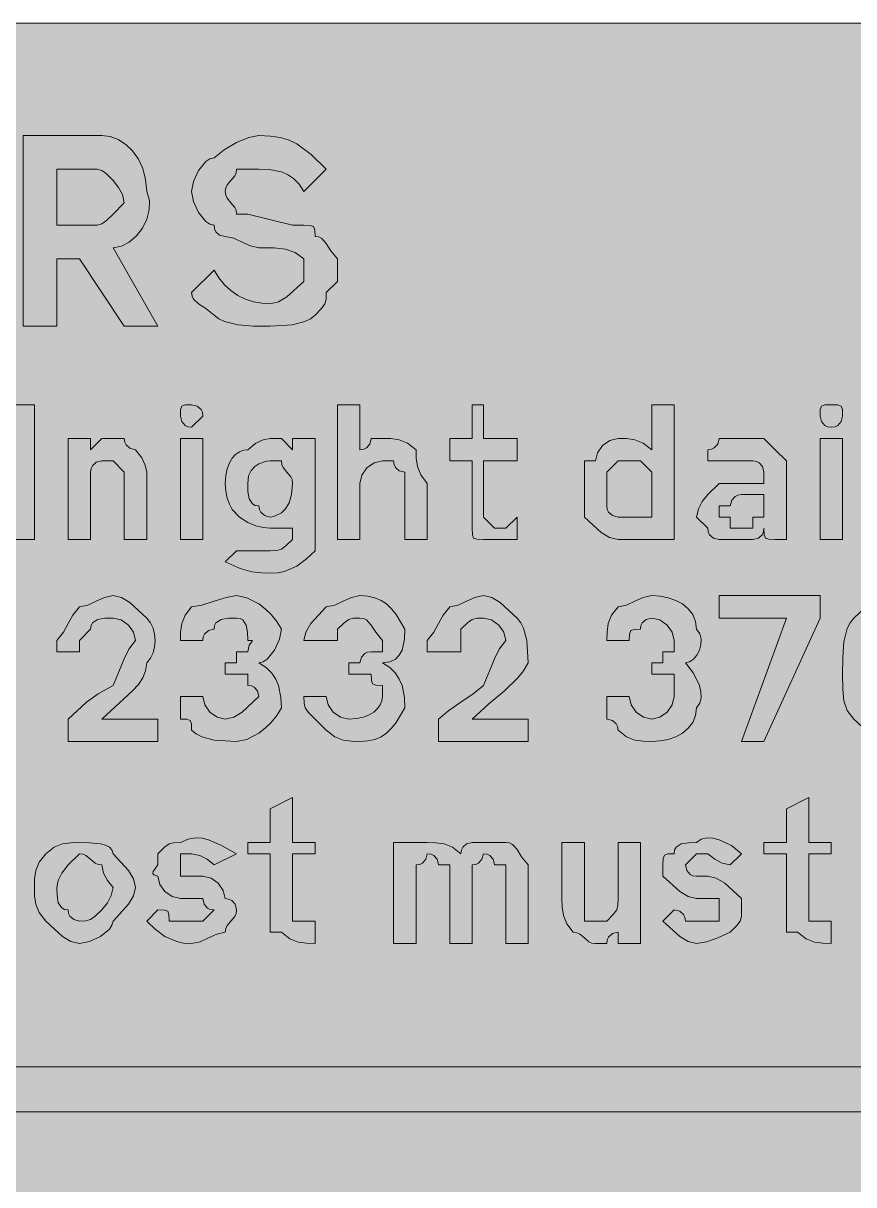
# Model space of a CAD drawing. Header units: metres. Extents: x 10 to 558, y 11 to 260.
# Drawn here: x 367.3 to 456.1, y 135.5 to 259.7 of the extents above; entities that cross this region are included whole.
import ezdxf

# ---------------------------------------------------------------- set-up
doc = ezdxf.new("R2010")
doc.units = ezdxf.units.M
for name, color, linetype, true_color in [('FILL_BLUE_0000FF', 7, 'Continuous', 0x0000ff), ('FILL_WHITE_FFFFFF', 7, 'Continuous', 0xffffff), ('STROKE_WHITE_FFFFFF', 7, 'Continuous', 0xffffff)]:
    doc.layers.add(name, color=color, linetype=linetype, true_color=true_color)

msp = doc.modelspace()

# ---------------------------------------------------------------- hatches: boundary and pattern name
at = {"layer": 'FILL_BLUE_0000FF', "true_color": 0x0000ff}
h = msp.add_hatch(color=7, dxfattribs=at)
h.dxf.hatch_style = 1
h.paths.add_polyline_path([(551.8, 259.63), (552.54, 259.47), (553.8, 258.93), (554.83, 258.16), (555.75, 257.28), (556.54, 256.78), (557.14, 256.19), (557.56, 255.55), (557.85, 254.88), (558.11, 253.57), (558.15, 252.48), (558.15, 18.48), (558.15, 16.08), (557.44, 15.2), (556.95, 14.43), (556.46, 13.89), (556.15, 13.73), (555.75, 13.68), (555.3, 12.89), (554.83, 12.29), (554.34, 11.87), (553.8, 11.58), (552.54, 11.32), (550.95, 11.28), (16.95, 11.28), (13.35, 11.28), (13.3, 11.68), (13.14, 11.99), (12.6, 12.48), (11.83, 12.97), (10.95, 13.68), (10.26, 14.6), (9.9, 15.63), (9.77, 16.89), (9.75, 18.48), (9.75, 252.48), (9.75, 254.88), (9.8, 255.28), (9.94, 255.59), (10.35, 256.08), (10.76, 256.57), (10.9, 256.88), (10.95, 257.28), (11.83, 257.47), (12.6, 257.88), (13.35, 258.48), (14.25, 258.67), (15.15, 259.08), (16.05, 259.49), (16.95, 259.68), (550.95, 259.68), (551.8, 259.63)])
at = {"layer": 'FILL_WHITE_FFFFFF', "true_color": 0xffffff}
h = msp.add_hatch(color=7, dxfattribs=at)
h.dxf.hatch_style = 1
h.paths.add_polyline_path([(375.75, 247.68), (376.65, 247.57), (377.51, 247.25), (378.32, 246.73), (379.05, 246.03), (379.66, 245.16), (380.14, 244.14), (380.44, 242.97), (380.55, 241.68), (380.84, 240.73), (380.83, 239.73), (380.57, 238.73), (380.1, 237.78), (379.46, 236.95), (378.69, 236.28), (377.84, 235.84), (376.95, 235.68), (381.75, 227.28), (378.15, 227.28), (373.35, 234.48), (370.95, 234.48), (370.95, 227.28), (367.35, 227.28), (367.35, 247.68), (375.75, 247.68)])
h.paths.add_polyline_path([(375.26, 238.1), (375.75, 238.23), (376.24, 238.59), (376.95, 239.28), (378.15, 240.48), (377.96, 241.36), (377.55, 242.13), (376.95, 242.88), (376.24, 243.57), (375.75, 243.93), (375.26, 244.06), (374.55, 244.08), (370.95, 244.08), (370.95, 238.08), (374.55, 238.08), (375.26, 238.1)], flags=16)
h = msp.add_hatch(color=7, dxfattribs=at)
h.dxf.hatch_style = 1
h.paths.add_polyline_path([(396.15, 238.08), (397.35, 238.08), (398.04, 238.06), (398.4, 237.93), (398.53, 237.57), (398.55, 236.88), (398.95, 236.83), (399.26, 236.67), (399.75, 236.13), (400.24, 235.36), (400.95, 234.48), (400.95, 233.28), (400.95, 232.08), (399.75, 230.88), (399.73, 230.17), (399.6, 229.68), (399.24, 229.19), (398.55, 228.48), (398.05, 228.08), (397.46, 227.79), (396.15, 227.43), (393.75, 227.28), (391.97, 227.3), (390.3, 227.43), (388.86, 227.79), (388.25, 228.08), (387.75, 228.48), (386.87, 229.19), (386.1, 229.68), (385.56, 230.17), (385.4, 230.48), (385.35, 230.88), (387.75, 233.28), (388.25, 232.44), (388.86, 231.7), (389.54, 231.09), (390.3, 230.58), (391.11, 230.19), (391.97, 229.9), (392.85, 229.74), (393.75, 229.68), (394.65, 229.89), (395.55, 230.43), (397.35, 232.08), (397.35, 234.48), (396.43, 235.17), (395.4, 235.53), (394.14, 235.66), (392.55, 235.68), (391.65, 235.87), (390.75, 236.28), (389.85, 236.69), (388.95, 236.88), (388.35, 237.03), (387.94, 237.39), (387.8, 237.68), (387.75, 238.08), (387.3, 238.19), (386.87, 238.47), (386.1, 239.43), (385.56, 240.61), (385.35, 241.68), (385.56, 242.75), (386.1, 243.93), (386.87, 244.89), (387.3, 245.17), (387.75, 245.28), (388.84, 246.16), (390.15, 246.93), (391.46, 247.47), (392.55, 247.68), (393.79, 247.62), (394.86, 247.45), (395.78, 247.17), (396.6, 246.78), (398.12, 245.65), (399.75, 244.08), (397.35, 241.68), (396.85, 242.47), (396.26, 243.07), (395.62, 243.49), (394.95, 243.78), (393.64, 244.04), (392.55, 244.08), (390.15, 244.08), (390.1, 243.68), (389.96, 243.37), (389.55, 242.88), (389.14, 242.39), (389, 242.08), (388.95, 241.68), (389, 241.28), (389.14, 240.97), (389.55, 240.48), (389.96, 239.99), (390.1, 239.68), (390.15, 239.28), (391.35, 239.28), (396.15, 238.08)])
h = msp.add_hatch(color=7, dxfattribs=at)
h.dxf.hatch_style = 1
h.paths.add_polyline_path([(362.55, 204.48), (361.35, 204.48), (360.47, 204.69), (359.7, 205.23), (359.16, 206), (358.95, 206.88), (358.27, 208.49), (358.11, 209.2), (358.05, 209.88), (358.11, 210.56), (358.27, 211.27), (358.95, 212.88), (360.75, 214.53), (361.65, 215.07), (362.55, 215.28), (363.45, 215.26), (364.35, 215.13), (365.25, 214.77), (366.15, 214.08), (366.15, 218.88), (368.55, 218.88), (368.55, 204.48), (366.15, 204.48), (364.95, 204.48), (363.75, 204.48), (362.55, 204.48)])
h.paths.add_polyline_path([(366.15, 208.08), (366.15, 210.48), (366.13, 211.17), (366, 211.53), (365.64, 211.66), (364.95, 211.68), (364.93, 212.37), (364.8, 212.73), (364.44, 212.86), (363.75, 212.88), (362.55, 212.88), (362.15, 212.83), (361.86, 212.69), (361.5, 212.28), (361.35, 211.68), (360.67, 210.78), (360.51, 210.33), (360.45, 209.88), (360.51, 209.43), (360.67, 208.98), (361.35, 208.08), (361.35, 206.88), (362.55, 206.88), (363.24, 206.2), (363.6, 205.98), (363.73, 206.2), (363.75, 206.88), (366.15, 206.88), (366.15, 208.08)], flags=16)
h = msp.add_hatch(color=7, dxfattribs=at)
h.dxf.hatch_style = 1
h.paths.add_polyline_path([(385.35, 216.48), (384.95, 216.53), (384.66, 216.67), (384.3, 217.08), (384.15, 217.68), (384.17, 218.37), (384.3, 218.73), (384.66, 218.86), (385.35, 218.88), (385.95, 218.73), (386.36, 218.37), (386.5, 218.08), (386.55, 217.68), (385.35, 216.48)])
h = msp.add_hatch(color=7, dxfattribs=at)
h.dxf.hatch_style = 1
h.paths.add_polyline_path([(403.35, 218.88), (403.35, 214.08), (403.75, 214.13), (404.04, 214.27), (404.4, 214.68), (404.55, 215.28), (405.75, 215.28), (406.65, 215.26), (407.55, 215.13), (408.45, 214.77), (409.35, 214.08), (409.37, 213.18), (409.5, 212.28), (409.86, 211.38), (410.55, 210.48), (410.55, 204.48), (408.15, 204.48), (408.15, 210.48), (408.15, 211.68), (407.55, 211.83), (407.14, 212.19), (407, 212.48), (406.95, 212.88), (405.75, 212.88), (404.87, 212.67), (404.1, 212.13), (403.56, 211.36), (403.35, 210.48), (403.35, 204.48), (400.95, 204.48), (400.95, 218.88), (403.35, 218.88)])
h = msp.add_hatch(color=7, dxfattribs=at)
h.dxf.hatch_style = 1
h.paths.add_polyline_path([(417.75, 205.68), (418.95, 205.68), (420.15, 206.88), (420.15, 204.48), (416.55, 204.48), (415.86, 204.5), (415.5, 204.63), (415.37, 204.99), (415.35, 205.68), (415.35, 206.88), (415.35, 212.88), (412.95, 212.88), (412.95, 215.28), (415.35, 215.28), (415.35, 218.88), (416.55, 218.88), (416.55, 215.28), (420.15, 215.28), (420.15, 212.88), (416.55, 212.88), (416.55, 206.88), (417.75, 205.68)])
h = msp.add_hatch(color=7, dxfattribs=at)
h.dxf.hatch_style = 1
h.paths.add_polyline_path([(430.95, 204.48), (430.05, 204.69), (429.15, 205.23), (427.35, 206.88), (427.35, 212.88), (428.55, 212.88), (428.76, 213.76), (429.3, 214.53), (430.07, 215.07), (430.95, 215.28), (431.85, 215.26), (432.75, 215.13), (433.65, 214.77), (434.55, 214.08), (434.55, 218.88), (436.95, 218.88), (436.95, 204.48), (434.55, 204.48), (432.15, 204.48), (430.95, 204.48)])
h.paths.add_polyline_path([(434.55, 206.88), (434.55, 208.08), (434.55, 210.48), (434.55, 211.68), (433.35, 212.88), (432.15, 212.88), (430.95, 212.88), (429.75, 211.68), (429.75, 208.08), (429.8, 207.68), (429.94, 207.39), (430.35, 207.03), (430.95, 206.88), (432.15, 206.88), (434.55, 206.88)], flags=16)
h = msp.add_hatch(color=7, dxfattribs=at)
h.dxf.hatch_style = 1
h.paths.add_polyline_path([(454.8, 217.08), (454.44, 216.67), (454.15, 216.53), (453.75, 216.48), (453.35, 216.53), (453.06, 216.67), (452.7, 217.08), (452.55, 217.68), (452.57, 218.37), (452.7, 218.73), (453.06, 218.86), (453.75, 218.88), (454.44, 218.86), (454.8, 218.73), (454.93, 218.37), (454.95, 217.68), (454.8, 217.08)])
h = msp.add_hatch(color=7, dxfattribs=at)
h.dxf.hatch_style = 1
h.paths.add_polyline_path([(375.15, 212.73), (374.74, 212.37), (374.6, 212.08), (374.55, 211.68), (374.55, 210.48), (374.55, 204.48), (372.15, 204.48), (372.15, 215.28), (374.55, 215.28), (374.55, 214.08), (375.75, 215.28), (378.15, 215.28), (378.2, 214.88), (378.34, 214.59), (378.75, 214.23), (379.35, 214.08), (380.04, 213.2), (380.4, 212.43), (380.55, 211.68), (380.55, 204.48), (378.15, 204.48), (378.15, 211.68), (376.95, 212.88), (375.75, 212.88), (375.15, 212.73)])
h = msp.add_hatch(color=7, dxfattribs=at)
h.dxf.hatch_style = 1
h.paths.add_polyline_path([(384.15, 204.48), (384.15, 215.28), (386.55, 215.28), (386.55, 204.48), (384.15, 204.48)])
h = msp.add_hatch(color=7, dxfattribs=at)
h.dxf.hatch_style = 1
h.paths.add_polyline_path([(398.55, 215.28), (398.55, 203.28), (397.63, 202.4), (396.6, 201.63), (395.34, 201.09), (394.6, 200.93), (393.75, 200.88), (392.83, 200.9), (391.8, 201.03), (390.54, 201.39), (388.95, 202.08), (390.15, 203.28), (393.75, 203.28), (394.46, 203.3), (394.95, 203.43), (395.44, 203.79), (396.15, 204.48), (396.15, 205.68), (394.95, 205.68), (393.75, 205.68), (393, 205.75), (392.23, 205.93), (391.35, 206.28), (390.47, 206.85), (389.7, 207.7), (389.39, 208.25), (389.16, 208.9), (389, 209.64), (388.95, 210.48), (389, 211.32), (389.16, 212.05), (389.39, 212.67), (389.7, 213.18), (390.06, 213.57), (390.47, 213.85), (390.9, 214.02), (391.35, 214.08), (392.23, 214.77), (393, 215.13), (393.75, 215.28), (394.95, 215.28), (396.15, 214.08), (396.15, 215.28), (398.55, 215.28)])
h.paths.add_polyline_path([(392.55, 212.58), (392.11, 212.29), (391.72, 211.87), (391.45, 211.27), (391.35, 210.48), (391.37, 209.6), (391.5, 208.83), (391.86, 208.29), (392.15, 208.13), (392.55, 208.08), (392.6, 207.68), (392.74, 207.39), (393.15, 207.03), (393.75, 206.88), (394.13, 206.94), (394.95, 207.33), (395.39, 207.76), (395.78, 208.4), (396.05, 209.29), (396.15, 210.48), (396.1, 210.88), (395.96, 211.19), (395.55, 211.68), (395.14, 212.17), (395, 212.48), (394.95, 212.88), (393.75, 212.88), (393.37, 212.84), (392.55, 212.58)], flags=16)
h = msp.add_hatch(color=7, dxfattribs=at)
h.dxf.hatch_style = 1
h.paths.add_polyline_path([(441.24, 214.27), (441.6, 214.68), (441.75, 215.28), (444.15, 215.28), (446.55, 215.28), (447.75, 214.08), (448.95, 212.88), (448.95, 210.48), (448.95, 206.88), (448.95, 205.68), (448.95, 204.48), (447.75, 204.48), (447.06, 204.5), (446.7, 204.63), (446.57, 204.99), (446.55, 205.68), (446.5, 205.28), (446.36, 204.99), (445.95, 204.63), (445.35, 204.48), (442.95, 204.48), (441.75, 204.48), (441.15, 204.63), (440.74, 204.99), (440.6, 205.28), (440.55, 205.68), (439.35, 206.88), (439.54, 207.76), (439.95, 208.53), (440.55, 209.28), (441.75, 210.48), (442.95, 210.48), (444.15, 210.48), (446.55, 210.48), (446.55, 211.68), (446.4, 212.28), (446.04, 212.69), (445.75, 212.83), (445.35, 212.88), (442.95, 212.88), (440.55, 212.88), (440.55, 214.08), (440.95, 214.13), (441.24, 214.27)])
h.paths.add_polyline_path([(445.35, 206.88), (446.55, 206.88), (446.55, 209.28), (445.35, 209.28), (444.15, 209.28), (443.75, 209.23), (443.46, 209.09), (443.1, 208.68), (442.95, 208.08), (441.75, 208.08), (441.75, 206.88), (442.95, 206.88), (442.95, 205.68), (445.35, 205.68), (445.35, 206.88)], flags=16)
h = msp.add_hatch(color=7, dxfattribs=at)
h.dxf.hatch_style = 1
h.paths.add_polyline_path([(452.55, 204.48), (452.55, 215.28), (454.95, 215.28), (454.95, 204.48), (452.55, 204.48)])
h = msp.add_hatch(color=7, dxfattribs=at)
h.dxf.hatch_style = 1
h.paths.add_polyline_path([(370.95, 192.48), (370.95, 193.68), (371.66, 194.58), (372.15, 195.48), (372.64, 196.38), (373.35, 197.28), (374.25, 197.47), (375.15, 197.88), (376.05, 198.29), (376.95, 198.48), (377.85, 198.27), (378.75, 197.73), (380.55, 196.08), (380.94, 195.58), (381.23, 194.99), (381.39, 194.35), (381.45, 193.68), (381.39, 193.01), (381.23, 192.37), (380.94, 191.78), (380.55, 191.28), (380.44, 190.43), (380.14, 189.67), (379.66, 188.96), (379.05, 188.28), (375.75, 185.28), (381.75, 185.28), (381.75, 182.88), (372.15, 182.88), (372.15, 185.28), (374.1, 187.08), (375.36, 187.98), (376.95, 188.88), (378.15, 191.73), (378.64, 192.76), (379.35, 193.68), (379.14, 194.56), (378.6, 195.33), (377.83, 195.87), (376.95, 196.08), (376.07, 196.06), (375.3, 195.93), (374.76, 195.57), (374.6, 195.28), (374.55, 194.88), (373.35, 193.68), (373.35, 192.48), (370.95, 192.48)])
h = msp.add_hatch(color=7, dxfattribs=at)
h.dxf.hatch_style = 1
h.paths.add_polyline_path([(392.4, 188.28), (392.04, 188.69), (391.75, 188.83), (391.35, 188.88), (391.35, 190.08), (390.15, 190.08), (388.95, 190.08), (388.95, 191.28), (390.15, 191.28), (390.15, 192.48), (391.35, 192.48), (391.52, 193.17), (391.8, 193.53), (391.86, 193.66), (391.35, 193.68), (391.33, 194.56), (391.2, 195.33), (390.84, 195.87), (390.55, 196.03), (390.15, 196.08), (389.27, 196.06), (388.5, 195.93), (387.96, 195.57), (387.8, 195.28), (387.75, 194.88), (387.15, 194.73), (386.74, 194.37), (386.6, 194.08), (386.55, 193.68), (384.15, 193.68), (384.17, 194.58), (384.3, 195.48), (384.66, 196.38), (385.35, 197.28), (386.44, 197.47), (387.75, 197.88), (389.06, 198.29), (390.15, 198.48), (391.24, 198.25), (392.55, 197.58), (393.22, 197.07), (393.86, 196.45), (394.45, 195.72), (394.95, 194.88), (394.74, 193.81), (394.2, 192.63), (393.43, 191.67), (393, 191.39), (392.55, 191.28), (393.34, 190.78), (393.94, 190.19), (394.36, 189.55), (394.65, 188.88), (394.91, 187.57), (394.95, 186.48), (394.45, 185.64), (393.86, 184.9), (393.22, 184.29), (392.55, 183.78), (391.24, 183.1), (390.15, 182.88), (387.75, 183.03), (386.44, 183.39), (385.85, 183.68), (385.35, 184.08), (385.33, 184.77), (385.2, 185.13), (384.84, 185.26), (384.15, 185.28), (384.15, 187.68), (386.55, 187.68), (386.76, 186.8), (387.3, 186.03), (388.07, 185.49), (388.95, 185.28), (389.85, 185.49), (390.75, 186.03), (392.55, 187.68), (392.4, 188.28)])
h = msp.add_hatch(color=7, dxfattribs=at)
h.dxf.hatch_style = 1
h.paths.add_polyline_path([(405.75, 188.88), (405.06, 188.9), (404.7, 189.03), (404.57, 189.39), (404.55, 190.08), (402.15, 190.08), (402.15, 191.28), (403.35, 191.28), (403.5, 191.88), (403.86, 192.29), (404.15, 192.43), (404.55, 192.48), (405.75, 192.48), (405.75, 193.68), (405.04, 194.56), (404.55, 195.33), (404.06, 195.87), (403.75, 196.03), (403.35, 196.08), (402.64, 196.06), (402.15, 195.93), (401.66, 195.57), (400.95, 194.88), (400.95, 193.68), (399.75, 193.68), (397.35, 193.68), (397.56, 194.58), (398.1, 195.48), (399.75, 197.28), (400.65, 197.47), (401.55, 197.88), (402.45, 198.29), (403.35, 198.48), (404.2, 198.42), (404.94, 198.25), (405.61, 197.97), (406.2, 197.58), (406.74, 197.07), (407.23, 196.45), (408.15, 194.88), (408.11, 193.81), (407.85, 192.63), (407.56, 192.1), (407.14, 191.67), (406.54, 191.39), (405.75, 191.28), (406.54, 190.78), (407.14, 190.19), (407.56, 189.55), (407.85, 188.88), (408.11, 187.57), (408.15, 186.48), (407.23, 184.9), (406.74, 184.29), (406.2, 183.78), (405.61, 183.39), (404.94, 183.1), (404.2, 182.94), (403.35, 182.88), (402.45, 182.9), (401.55, 183.03), (400.65, 183.39), (399.75, 184.08), (398.55, 185.28), (397.86, 185.99), (397.5, 186.48), (397.37, 186.97), (397.35, 187.68), (399.75, 187.68), (399.96, 186.8), (400.5, 186.03), (401.27, 185.49), (402.15, 185.28), (402.99, 185.33), (403.72, 185.49), (404.34, 185.72), (404.85, 186.03), (405.24, 186.39), (405.53, 186.8), (405.69, 187.23), (405.75, 187.68), (405.75, 188.88)])
h = msp.add_hatch(color=7, dxfattribs=at)
h.dxf.hatch_style = 1
h.paths.add_polyline_path([(410.55, 192.48), (410.55, 193.68), (411.26, 194.58), (411.75, 195.48), (412.24, 196.38), (412.95, 197.28), (413.85, 197.47), (414.75, 197.88), (415.65, 198.29), (416.55, 198.48), (417.45, 198.27), (418.35, 197.73), (420.15, 196.08), (420.55, 195.58), (420.84, 194.99), (421.2, 193.68), (421.35, 191.28), (420.85, 190.43), (420.24, 189.67), (418.8, 188.28), (417.13, 186.89), (415.35, 185.28), (421.35, 185.28), (421.35, 182.88), (411.75, 182.88), (411.75, 185.28), (412.84, 186.18), (414.15, 187.08), (415.46, 187.98), (416.55, 188.88), (417.75, 191.73), (418.24, 192.76), (418.95, 193.68), (418.74, 194.56), (418.2, 195.33), (417.43, 195.87), (416.55, 196.08), (415.84, 196.06), (415.35, 195.93), (414.86, 195.57), (414.15, 194.88), (414.15, 193.68), (414.15, 192.48), (410.55, 192.48)])
h = msp.add_hatch(color=7, dxfattribs=at)
h.dxf.hatch_style = 1
h.paths.add_polyline_path([(436.95, 188.88), (436.95, 190.08), (435.75, 190.08), (434.55, 190.08), (434.55, 191.28), (435.75, 191.28), (435.75, 192.48), (436.95, 192.48), (436.95, 193.68), (436.74, 194.56), (436.2, 195.33), (435.43, 195.87), (434.55, 196.08), (433.95, 195.93), (433.54, 195.57), (433.4, 195.28), (433.35, 194.88), (432.66, 194.86), (432.3, 194.73), (432.17, 194.37), (432.15, 193.68), (429.75, 193.68), (429.77, 194.58), (429.9, 195.48), (430.26, 196.38), (430.95, 197.28), (431.85, 197.47), (432.75, 197.88), (433.65, 198.29), (434.55, 198.48), (435.45, 198.42), (436.31, 198.25), (437.12, 197.97), (437.85, 197.58), (438.46, 197.07), (438.94, 196.45), (439.24, 195.72), (439.35, 194.88), (439.69, 194.38), (439.84, 193.81), (439.81, 193.21), (439.65, 192.63), (439.37, 192.1), (439.01, 191.67), (438.6, 191.39), (438.15, 191.28), (439.01, 190.19), (439.65, 188.88), (439.81, 188.21), (439.84, 187.57), (439.69, 186.98), (439.35, 186.48), (439.24, 185.64), (438.94, 184.9), (438.46, 184.29), (437.85, 183.78), (437.12, 183.39), (436.31, 183.1), (435.45, 182.94), (434.55, 182.88), (433.65, 182.9), (432.75, 183.03), (431.85, 183.39), (430.95, 184.08), (430.9, 184.48), (430.76, 184.77), (430.35, 185.13), (429.75, 185.28), (429.75, 187.68), (432.15, 187.68), (432.36, 186.8), (432.9, 186.03), (433.67, 185.49), (434.55, 185.28), (435.43, 185.49), (436.2, 186.03), (436.74, 186.8), (436.95, 187.68), (436.95, 188.88)])
h = msp.add_hatch(color=7, dxfattribs=at)
h.dxf.hatch_style = 1
h.paths.add_polyline_path([(448.95, 196.08), (441.75, 196.08), (441.75, 198.48), (452.55, 198.48), (452.55, 196.08), (446.55, 182.88), (444.15, 182.88), (448.95, 196.08)])
h = msp.add_hatch(color=7, dxfattribs=at)
h.dxf.hatch_style = 1
h.paths.add_polyline_path([(455.1, 193.53), (455.46, 194.97), (455.75, 195.58), (456.15, 196.08), (457.95, 197.73), (458.85, 198.27), (459.75, 198.48), (460.6, 198.43), (461.34, 198.27), (462.6, 197.73), (463.63, 196.96), (464.55, 196.08), (464.95, 195.58), (465.24, 194.97), (465.6, 193.53), (465.73, 191.86), (465.75, 190.08), (465.73, 188.49), (465.6, 187.23), (465.24, 186.2), (464.55, 185.28), (463.63, 184.4), (462.6, 183.63), (461.34, 183.09), (460.6, 182.93), (459.75, 182.88), (458.85, 183.09), (457.95, 183.63), (456.15, 185.28), (455.46, 186.2), (455.1, 187.23), (454.97, 188.49), (454.95, 190.08), (454.97, 191.86), (455.1, 193.53)])
h.paths.add_polyline_path([(461.4, 185.43), (461.94, 185.79), (462.1, 186.08), (462.15, 186.48), (462.84, 187.38), (463.2, 188.28), (463.33, 189.18), (463.35, 190.08), (463.29, 191.37), (463.12, 192.54), (462.84, 193.56), (462.45, 194.43), (461.94, 195.13), (461.32, 195.65), (460.59, 195.97), (459.75, 196.08), (459.3, 195.97), (458.87, 195.65), (458.46, 195.13), (458.1, 194.43), (457.79, 193.56), (457.56, 192.54), (457.4, 191.37), (457.35, 190.08), (457.37, 189.18), (457.5, 188.28), (457.86, 187.38), (458.55, 186.48), (458.6, 186.08), (458.74, 185.79), (459.15, 185.43), (459.75, 185.28), (460.63, 185.3), (461.4, 185.43)], flags=16)
h = msp.add_hatch(color=7, dxfattribs=at)
h.dxf.hatch_style = 1
h.paths.add_polyline_path([(397.35, 163.68), (398.55, 163.68), (398.55, 161.28), (397.65, 161.3), (396.75, 161.43), (395.85, 161.79), (394.95, 162.48), (393.75, 162.48), (393.75, 163.68), (393.75, 170.88), (391.35, 170.88), (391.35, 172.08), (393.75, 172.08), (393.75, 175.68), (396.15, 176.88), (396.15, 172.08), (398.55, 172.08), (398.55, 170.88), (396.15, 170.88), (396.15, 163.68), (397.35, 163.68)])
h = msp.add_hatch(color=7, dxfattribs=at)
h.dxf.hatch_style = 1
h.paths.add_polyline_path([(452.55, 163.68), (453.75, 163.68), (453.75, 161.28), (452.85, 161.3), (451.95, 161.43), (451.05, 161.79), (450.15, 162.48), (448.95, 162.48), (448.95, 163.68), (448.95, 170.88), (446.55, 170.88), (446.55, 172.08), (448.95, 172.08), (448.95, 175.68), (451.35, 176.88), (451.35, 172.08), (453.75, 172.08), (453.75, 170.88), (451.35, 170.88), (451.35, 163.68), (452.55, 163.68)])
h = msp.add_hatch(color=7, dxfattribs=at)
h.dxf.hatch_style = 1
h.paths.add_polyline_path([(368.7, 169.08), (369.06, 169.98), (369.75, 170.88), (370.65, 171.57), (371.55, 171.93), (372.45, 172.06), (373.35, 172.08), (374.42, 172.06), (375.6, 171.93), (376.13, 171.79), (376.56, 171.57), (376.84, 171.28), (376.95, 170.88), (378.6, 169.08), (379.14, 168.18), (379.35, 167.28), (379.14, 166.38), (378.6, 165.48), (376.95, 163.68), (376.84, 163.23), (376.56, 162.8), (375.6, 162.03), (374.42, 161.49), (373.35, 161.28), (372.45, 161.49), (371.55, 162.03), (369.75, 163.68), (369.06, 164.58), (368.7, 165.48), (368.57, 166.38), (368.55, 167.28), (368.57, 168.18), (368.7, 169.08)])
h.paths.add_polyline_path([(371.46, 168.8), (371.1, 168.03), (370.95, 167.28), (370.97, 166.4), (371.1, 165.63), (371.46, 165.09), (371.75, 164.93), (372.15, 164.88), (372.2, 164.48), (372.34, 164.19), (372.75, 163.83), (373.35, 163.68), (374.06, 163.7), (374.55, 163.83), (375.04, 164.19), (375.75, 164.88), (376.35, 165.63), (376.76, 166.4), (376.95, 167.28), (376.35, 168.03), (375.94, 168.8), (375.75, 169.68), (375.35, 169.73), (375.04, 169.87), (374.55, 170.28), (374.06, 170.69), (373.75, 170.83), (373.35, 170.88), (372.15, 169.68), (371.46, 168.8)], flags=16)
h = msp.add_hatch(color=7, dxfattribs=at)
h.dxf.hatch_style = 1
h.paths.add_polyline_path([(385.35, 168.48), (386.55, 168.48), (387.43, 168.27), (388.2, 167.73), (388.74, 166.96), (388.95, 166.08), (389.35, 166.03), (389.64, 165.89), (390, 165.48), (390.15, 164.88), (390.1, 164.48), (389.96, 164.17), (389.55, 163.68), (389.14, 163.19), (389, 162.88), (388.95, 162.48), (388.05, 162.29), (387.15, 161.88), (386.25, 161.47), (385.35, 161.28), (384.5, 161.33), (383.76, 161.49), (382.5, 162.03), (381.47, 162.8), (380.55, 163.68), (381.75, 164.88), (382.44, 164.86), (382.8, 164.73), (382.93, 164.37), (382.95, 163.68), (385.35, 163.68), (386.55, 163.68), (387.75, 164.88), (387.35, 164.93), (387.06, 165.07), (386.7, 165.48), (386.55, 166.08), (385.35, 166.08), (384.15, 166.08), (383.27, 166.29), (382.5, 166.83), (381.96, 167.6), (381.75, 168.48), (381.3, 168.63), (381.22, 168.77), (381.24, 168.99), (381.75, 169.68), (381.75, 170.88), (382.46, 171.57), (382.95, 171.93), (383.44, 172.06), (384.15, 172.08), (385, 172.42), (385.76, 172.57), (386.47, 172.54), (387.15, 172.38), (388.54, 171.74), (390.15, 170.88), (387.75, 169.68), (387, 170.28), (386.23, 170.69), (385.35, 170.88), (384.15, 170.88), (384.15, 169.68), (384.15, 168.48), (385.35, 168.48)])
h = msp.add_hatch(color=7, dxfattribs=at)
h.dxf.hatch_style = 1
h.paths.add_polyline_path([(410.55, 172.08), (411.45, 172.06), (412.35, 171.93), (413.25, 171.57), (414.15, 170.88), (414.2, 171.28), (414.34, 171.57), (414.75, 171.93), (415.35, 172.08), (416.55, 172.08), (418.95, 172.08), (419.35, 172.03), (419.66, 171.87), (420.15, 171.33), (420.64, 170.56), (421.35, 169.68), (421.35, 161.28), (418.95, 161.28), (418.95, 168.48), (418.95, 169.68), (417.75, 169.68), (417.6, 170.28), (417.24, 170.69), (416.95, 170.83), (416.55, 170.88), (416.4, 170.28), (416.04, 169.87), (415.75, 169.73), (415.35, 169.68), (415.35, 168.48), (415.35, 161.28), (412.95, 161.28), (412.95, 168.48), (412.95, 169.68), (411.75, 169.68), (411.6, 170.28), (411.24, 170.69), (410.95, 170.83), (410.55, 170.88), (410.4, 170.28), (410.04, 169.87), (409.75, 169.73), (409.35, 169.68), (409.35, 168.48), (409.35, 161.28), (406.95, 161.28), (406.95, 172.08), (409.35, 172.08), (410.55, 172.08)])
h = msp.add_hatch(color=7, dxfattribs=at)
h.dxf.hatch_style = 1
h.paths.add_polyline_path([(428.15, 161.33), (427.84, 161.47), (427.35, 161.88), (426.86, 162.29), (426.55, 162.43), (426.15, 162.48), (425.46, 163.38), (425.1, 164.28), (424.97, 165.18), (424.95, 166.08), (424.95, 172.08), (427.35, 172.08), (427.35, 166.08), (427.35, 163.68), (428.55, 163.68), (429.75, 163.68), (430.44, 164.39), (430.8, 164.88), (430.93, 165.37), (430.95, 166.08), (430.95, 172.08), (433.35, 172.08), (433.35, 161.28), (430.95, 161.28), (430.95, 162.48), (430.35, 162.33), (429.94, 161.97), (429.8, 161.68), (429.75, 161.28), (428.55, 161.28), (428.15, 161.33)])
h = msp.add_hatch(color=7, dxfattribs=at)
h.dxf.hatch_style = 1
h.paths.add_polyline_path([(440.55, 168.48), (441.45, 168.27), (442.35, 167.73), (444.15, 166.08), (444.15, 164.88), (444.13, 164.17), (444, 163.68), (443.64, 163.19), (442.95, 162.48), (441.6, 161.88), (440.42, 161.47), (439.35, 161.28), (438.45, 161.49), (437.55, 162.03), (435.75, 163.68), (436.95, 164.88), (437.55, 164.73), (437.96, 164.37), (438.1, 164.08), (438.15, 163.68), (439.35, 163.68), (440.55, 163.68), (441.75, 163.68), (441.75, 164.88), (441.75, 166.08), (439.35, 166.08), (438.45, 166.29), (437.55, 166.83), (435.75, 168.48), (435.75, 169.68), (435.77, 170.37), (435.9, 170.73), (436.26, 170.86), (436.95, 170.88), (437, 171.28), (437.16, 171.57), (437.7, 171.93), (438.47, 172.06), (439.35, 172.08), (439.85, 172.42), (440.44, 172.57), (441.08, 172.54), (441.75, 172.38), (443.06, 171.74), (444.15, 170.88), (442.95, 169.68), (442.07, 169.87), (441.3, 170.28), (440.55, 170.88), (439.35, 170.88), (438.15, 169.68), (438.3, 169.08), (438.66, 168.67), (438.95, 168.53), (439.35, 168.48), (440.55, 168.48)])
h = msp.add_hatch(color=7, dxfattribs=at)
h.dxf.hatch_style = 1
h.paths.add_polyline_path([(495.75, 148.08), (490.95, 152.88), (498.15, 152.88), (505.35, 145.68), (498.15, 138.48), (490.95, 138.48), (495.75, 143.28), (62.55, 143.28), (62.55, 148.08), (495.75, 148.08)])

# ---------------------------------------------------------------- linework, layer by layer
at = {"layer": 'FILL_BLUE_0000FF', "lineweight": 0, "true_color": 0x0000ff}
msp.add_lwpolyline([(16.95, 259.68), (550.95, 259.68)], dxfattribs=at)
at = {"layer": 'FILL_WHITE_FFFFFF', "lineweight": 0, "true_color": 0xffffff}
for points in [[(375.75, 247.68), (376.65, 247.57), (377.51, 247.25), (378.32, 246.73), (379.05, 246.03), (379.66, 245.16), (380.14, 244.14), (380.44, 242.97), (380.55, 241.68), (380.84, 240.73), (380.83, 239.73), (380.57, 238.73), (380.1, 237.78), (379.46, 236.95), (378.69, 236.28), (377.84, 235.84), (376.95, 235.68), (381.75, 227.28), (378.15, 227.28), (373.35, 234.48), (370.95, 234.48), (370.95, 227.28), (367.35, 227.28), (367.35, 247.68)], [(396.15, 238.08), (397.35, 238.08), (398.04, 238.06), (398.4, 237.93), (398.53, 237.57), (398.55, 236.88), (398.95, 236.83), (399.26, 236.67), (399.75, 236.13), (400.24, 235.36), (400.95, 234.48), (400.95, 233.28), (400.95, 232.08), (399.75, 230.88), (399.73, 230.17), (399.6, 229.68), (399.24, 229.19), (398.55, 228.48), (398.05, 228.08), (397.46, 227.79), (396.15, 227.43), (393.75, 227.28), (391.97, 227.3), (390.3, 227.43), (388.86, 227.79), (388.25, 228.08), (387.75, 228.48), (386.87, 229.19), (386.1, 229.68), (385.56, 230.17), (385.4, 230.48), (385.35, 230.88), (387.75, 233.28), (388.25, 232.44), (388.86, 231.7), (389.54, 231.09), (390.3, 230.58), (391.11, 230.19), (391.97, 229.9), (392.85, 229.74), (393.75, 229.68), (394.65, 229.89), (395.55, 230.43), (397.35, 232.08), (397.35, 234.48), (396.43, 235.17), (395.4, 235.53), (394.14, 235.66), (392.55, 235.68), (391.65, 235.87), (390.75, 236.28), (389.85, 236.69), (388.95, 236.88), (388.35, 237.03), (387.94, 237.39), (387.8, 237.68), (387.75, 238.08), (387.3, 238.19), (386.87, 238.47), (386.1, 239.43), (385.56, 240.61), (385.35, 241.68), (385.56, 242.75), (386.1, 243.93), (386.87, 244.89), (387.3, 245.17), (387.75, 245.28), (388.84, 246.16), (390.15, 246.93), (391.46, 247.47), (392.55, 247.68), (393.79, 247.62), (394.86, 247.45), (395.78, 247.17), (396.6, 246.78), (398.12, 245.65), (399.75, 244.08), (397.35, 241.68), (396.85, 242.47), (396.26, 243.07), (395.62, 243.49), (394.95, 243.78), (393.64, 244.04), (392.55, 244.08), (390.15, 244.08), (390.1, 243.68), (389.96, 243.37), (389.55, 242.88), (389.14, 242.39), (389, 242.08), (388.95, 241.68), (389, 241.28), (389.14, 240.97), (389.55, 240.48), (389.96, 239.99), (390.1, 239.68), (390.15, 239.28), (391.35, 239.28)], [(375.26, 238.1), (375.75, 238.23), (376.24, 238.59), (376.95, 239.28), (378.15, 240.48), (377.96, 241.36), (377.55, 242.13), (376.95, 242.88), (376.24, 243.57), (375.75, 243.93), (375.26, 244.06), (374.55, 244.08), (370.95, 244.08), (370.95, 238.08), (374.55, 238.08)], [(385.35, 216.48), (384.95, 216.53), (384.66, 216.67), (384.3, 217.08), (384.15, 217.68), (384.17, 218.37), (384.3, 218.73), (384.66, 218.86), (385.35, 218.88), (385.95, 218.73), (386.36, 218.37), (386.5, 218.08), (386.55, 217.68)], [(403.35, 218.88), (403.35, 214.08), (403.75, 214.13), (404.04, 214.27), (404.4, 214.68), (404.55, 215.28), (405.75, 215.28), (406.65, 215.26), (407.55, 215.13), (408.45, 214.77), (409.35, 214.08), (409.37, 213.18), (409.5, 212.28), (409.86, 211.38), (410.55, 210.48), (410.55, 204.48), (408.15, 204.48), (408.15, 210.48), (408.15, 211.68), (407.55, 211.83), (407.14, 212.19), (407, 212.48), (406.95, 212.88), (405.75, 212.88), (404.87, 212.67), (404.1, 212.13), (403.56, 211.36), (403.35, 210.48), (403.35, 204.48), (400.95, 204.48), (400.95, 218.88)], [(417.75, 205.68), (418.95, 205.68), (420.15, 206.88), (420.15, 204.48), (416.55, 204.48), (415.86, 204.5), (415.5, 204.63), (415.37, 204.99), (415.35, 205.68), (415.35, 206.88), (415.35, 212.88), (412.95, 212.88), (412.95, 215.28), (415.35, 215.28), (415.35, 218.88), (416.55, 218.88), (416.55, 215.28), (420.15, 215.28), (420.15, 212.88), (416.55, 212.88), (416.55, 206.88)], [(430.95, 204.48), (430.05, 204.69), (429.15, 205.23), (427.35, 206.88), (427.35, 212.88), (428.55, 212.88), (428.76, 213.76), (429.3, 214.53), (430.07, 215.07), (430.95, 215.28), (431.85, 215.26), (432.75, 215.13), (433.65, 214.77), (434.55, 214.08), (434.55, 218.88), (436.95, 218.88), (436.95, 204.48), (434.55, 204.48), (432.15, 204.48)], [(454.8, 217.08), (454.44, 216.67), (454.15, 216.53), (453.75, 216.48), (453.35, 216.53), (453.06, 216.67), (452.7, 217.08), (452.55, 217.68), (452.57, 218.37), (452.7, 218.73), (453.06, 218.86), (453.75, 218.88), (454.44, 218.86), (454.8, 218.73), (454.93, 218.37), (454.95, 217.68)], [(375.15, 212.73), (374.74, 212.37), (374.6, 212.08), (374.55, 211.68), (374.55, 210.48), (374.55, 204.48), (372.15, 204.48), (372.15, 215.28), (374.55, 215.28), (374.55, 214.08), (375.75, 215.28), (378.15, 215.28), (378.2, 214.88), (378.34, 214.59), (378.75, 214.23), (379.35, 214.08), (380.04, 213.2), (380.4, 212.43), (380.55, 211.68), (380.55, 204.48), (378.15, 204.48), (378.15, 211.68), (376.95, 212.88), (375.75, 212.88)], [(384.15, 204.48), (384.15, 215.28), (386.55, 215.28), (386.55, 204.48)], [(398.55, 215.28), (398.55, 203.28), (397.63, 202.4), (396.6, 201.63), (395.34, 201.09), (394.6, 200.93), (393.75, 200.88), (392.83, 200.9), (391.8, 201.03), (390.54, 201.39), (388.95, 202.08), (390.15, 203.28), (393.75, 203.28), (394.46, 203.3), (394.95, 203.43), (395.44, 203.79), (396.15, 204.48), (396.15, 205.68), (394.95, 205.68), (393.75, 205.68), (393, 205.75), (392.23, 205.93), (391.35, 206.28), (390.47, 206.85), (389.7, 207.7), (389.39, 208.25), (389.16, 208.9), (389, 209.64), (388.95, 210.48), (389, 211.32), (389.16, 212.05), (389.39, 212.67), (389.7, 213.18), (390.06, 213.57), (390.47, 213.85), (390.9, 214.02), (391.35, 214.08), (392.23, 214.77), (393, 215.13), (393.75, 215.28), (394.95, 215.28), (396.15, 214.08), (396.15, 215.28)], [(441.24, 214.27), (441.6, 214.68), (441.75, 215.28), (444.15, 215.28), (446.55, 215.28), (447.75, 214.08), (448.95, 212.88), (448.95, 210.48), (448.95, 206.88), (448.95, 205.68), (448.95, 204.48), (447.75, 204.48), (447.06, 204.5), (446.7, 204.63), (446.57, 204.99), (446.55, 205.68), (446.5, 205.28), (446.36, 204.99), (445.95, 204.63), (445.35, 204.48), (442.95, 204.48), (441.75, 204.48), (441.15, 204.63), (440.74, 204.99), (440.6, 205.28), (440.55, 205.68), (439.35, 206.88), (439.54, 207.76), (439.95, 208.53), (440.55, 209.28), (441.75, 210.48), (442.95, 210.48), (444.15, 210.48), (446.55, 210.48), (446.55, 211.68), (446.4, 212.28), (446.04, 212.69), (445.75, 212.83), (445.35, 212.88), (442.95, 212.88), (440.55, 212.88), (440.55, 214.08), (440.95, 214.13)], [(452.55, 204.48), (452.55, 215.28), (454.95, 215.28), (454.95, 204.48)], [(392.55, 212.58), (392.11, 212.29), (391.72, 211.87), (391.45, 211.27), (391.35, 210.48), (391.37, 209.6), (391.5, 208.83), (391.86, 208.29), (392.15, 208.13), (392.55, 208.08), (392.6, 207.68), (392.74, 207.39), (393.15, 207.03), (393.75, 206.88), (394.13, 206.94), (394.95, 207.33), (395.39, 207.76), (395.78, 208.4), (396.05, 209.29), (396.15, 210.48), (396.1, 210.88), (395.96, 211.19), (395.55, 211.68), (395.14, 212.17), (395, 212.48), (394.95, 212.88), (393.75, 212.88), (393.37, 212.84)], [(434.55, 206.88), (434.55, 208.08), (434.55, 210.48), (434.55, 211.68), (433.35, 212.88), (432.15, 212.88), (430.95, 212.88), (429.75, 211.68), (429.75, 208.08), (429.8, 207.68), (429.94, 207.39), (430.35, 207.03), (430.95, 206.88), (432.15, 206.88)], [(445.35, 206.88), (446.55, 206.88), (446.55, 209.28), (445.35, 209.28), (444.15, 209.28), (443.75, 209.23), (443.46, 209.09), (443.1, 208.68), (442.95, 208.08), (441.75, 208.08), (441.75, 206.88), (442.95, 206.88), (442.95, 205.68), (445.35, 205.68)], [(370.95, 192.48), (370.95, 193.68), (371.66, 194.58), (372.15, 195.48), (372.64, 196.38), (373.35, 197.28), (374.25, 197.47), (375.15, 197.88), (376.05, 198.29), (376.95, 198.48), (377.85, 198.27), (378.75, 197.73), (380.55, 196.08), (380.94, 195.58), (381.23, 194.99), (381.39, 194.35), (381.45, 193.68), (381.39, 193.01), (381.23, 192.37), (380.94, 191.78), (380.55, 191.28), (380.44, 190.43), (380.14, 189.67), (379.66, 188.96), (379.05, 188.28), (375.75, 185.28), (381.75, 185.28), (381.75, 182.88), (372.15, 182.88), (372.15, 185.28), (374.1, 187.08), (375.36, 187.98), (376.95, 188.88), (378.15, 191.73), (378.64, 192.76), (379.35, 193.68), (379.14, 194.56), (378.6, 195.33), (377.83, 195.87), (376.95, 196.08), (376.07, 196.06), (375.3, 195.93), (374.76, 195.57), (374.6, 195.28), (374.55, 194.88), (373.35, 193.68), (373.35, 192.48)], [(392.4, 188.28), (392.04, 188.69), (391.75, 188.83), (391.35, 188.88), (391.35, 190.08), (390.15, 190.08), (388.95, 190.08), (388.95, 191.28), (390.15, 191.28), (390.15, 192.48), (391.35, 192.48), (391.52, 193.17), (391.8, 193.53), (391.86, 193.66), (391.35, 193.68), (391.33, 194.56), (391.2, 195.33), (390.84, 195.87), (390.55, 196.03), (390.15, 196.08), (389.27, 196.06), (388.5, 195.93), (387.96, 195.57), (387.8, 195.28), (387.75, 194.88), (387.15, 194.73), (386.74, 194.37), (386.6, 194.08), (386.55, 193.68), (384.15, 193.68), (384.17, 194.58), (384.3, 195.48), (384.66, 196.38), (385.35, 197.28), (386.44, 197.47), (387.75, 197.88), (389.06, 198.29), (390.15, 198.48), (391.24, 198.25), (392.55, 197.58), (393.22, 197.07), (393.86, 196.45), (394.45, 195.72), (394.95, 194.88), (394.74, 193.81), (394.2, 192.63), (393.43, 191.67), (393, 191.39), (392.55, 191.28), (393.34, 190.78), (393.94, 190.19), (394.36, 189.55), (394.65, 188.88), (394.91, 187.57), (394.95, 186.48), (394.45, 185.64), (393.86, 184.9), (393.22, 184.29), (392.55, 183.78), (391.24, 183.1), (390.15, 182.88), (387.75, 183.03), (386.44, 183.39), (385.85, 183.68), (385.35, 184.08), (385.33, 184.77), (385.2, 185.13), (384.84, 185.26), (384.15, 185.28), (384.15, 187.68), (386.55, 187.68), (386.76, 186.8), (387.3, 186.03), (388.07, 185.49), (388.95, 185.28), (389.85, 185.49), (390.75, 186.03), (392.55, 187.68)], [(405.75, 188.88), (405.06, 188.9), (404.7, 189.03), (404.57, 189.39), (404.55, 190.08), (402.15, 190.08), (402.15, 191.28), (403.35, 191.28), (403.5, 191.88), (403.86, 192.29), (404.15, 192.43), (404.55, 192.48), (405.75, 192.48), (405.75, 193.68), (405.04, 194.56), (404.55, 195.33), (404.06, 195.87), (403.75, 196.03), (403.35, 196.08), (402.64, 196.06), (402.15, 195.93), (401.66, 195.57), (400.95, 194.88), (400.95, 193.68), (399.75, 193.68), (397.35, 193.68), (397.56, 194.58), (398.1, 195.48), (399.75, 197.28), (400.65, 197.47), (401.55, 197.88), (402.45, 198.29), (403.35, 198.48), (404.2, 198.42), (404.94, 198.25), (405.61, 197.97), (406.2, 197.58), (406.74, 197.07), (407.23, 196.45), (408.15, 194.88), (408.11, 193.81), (407.85, 192.63), (407.56, 192.1), (407.14, 191.67), (406.54, 191.39), (405.75, 191.28), (406.54, 190.78), (407.14, 190.19), (407.56, 189.55), (407.85, 188.88), (408.11, 187.57), (408.15, 186.48), (407.23, 184.9), (406.74, 184.29), (406.2, 183.78), (405.61, 183.39), (404.94, 183.1), (404.2, 182.94), (403.35, 182.88), (402.45, 182.9), (401.55, 183.03), (400.65, 183.39), (399.75, 184.08), (398.55, 185.28), (397.86, 185.99), (397.5, 186.48), (397.37, 186.97), (397.35, 187.68), (399.75, 187.68), (399.96, 186.8), (400.5, 186.03), (401.27, 185.49), (402.15, 185.28), (402.99, 185.33), (403.72, 185.49), (404.34, 185.72), (404.85, 186.03), (405.24, 186.39), (405.53, 186.8), (405.69, 187.23), (405.75, 187.68)], [(410.55, 192.48), (410.55, 193.68), (411.26, 194.58), (411.75, 195.48), (412.24, 196.38), (412.95, 197.28), (413.85, 197.47), (414.75, 197.88), (415.65, 198.29), (416.55, 198.48), (417.45, 198.27), (418.35, 197.73), (420.15, 196.08), (420.55, 195.58), (420.84, 194.99), (421.2, 193.68), (421.35, 191.28), (420.85, 190.43), (420.24, 189.67), (418.8, 188.28), (417.13, 186.89), (415.35, 185.28), (421.35, 185.28), (421.35, 182.88), (411.75, 182.88), (411.75, 185.28), (412.84, 186.18), (414.15, 187.08), (415.46, 187.98), (416.55, 188.88), (417.75, 191.73), (418.24, 192.76), (418.95, 193.68), (418.74, 194.56), (418.2, 195.33), (417.43, 195.87), (416.55, 196.08), (415.84, 196.06), (415.35, 195.93), (414.86, 195.57), (414.15, 194.88), (414.15, 193.68), (414.15, 192.48)], [(436.95, 188.88), (436.95, 190.08), (435.75, 190.08), (434.55, 190.08), (434.55, 191.28), (435.75, 191.28), (435.75, 192.48), (436.95, 192.48), (436.95, 193.68), (436.74, 194.56), (436.2, 195.33), (435.43, 195.87), (434.55, 196.08), (433.95, 195.93), (433.54, 195.57), (433.4, 195.28), (433.35, 194.88), (432.66, 194.86), (432.3, 194.73), (432.17, 194.37), (432.15, 193.68), (429.75, 193.68), (429.77, 194.58), (429.9, 195.48), (430.26, 196.38), (430.95, 197.28), (431.85, 197.47), (432.75, 197.88), (433.65, 198.29), (434.55, 198.48), (435.45, 198.42), (436.31, 198.25), (437.12, 197.97), (437.85, 197.58), (438.46, 197.07), (438.94, 196.45), (439.24, 195.72), (439.35, 194.88), (439.69, 194.38), (439.84, 193.81), (439.81, 193.21), (439.65, 192.63), (439.37, 192.1), (439.01, 191.67), (438.6, 191.39), (438.15, 191.28), (439.01, 190.19), (439.65, 188.88), (439.81, 188.21), (439.84, 187.57), (439.69, 186.98), (439.35, 186.48), (439.24, 185.64), (438.94, 184.9), (438.46, 184.29), (437.85, 183.78), (437.12, 183.39), (436.31, 183.1), (435.45, 182.94), (434.55, 182.88), (433.65, 182.9), (432.75, 183.03), (431.85, 183.39), (430.95, 184.08), (430.9, 184.48), (430.76, 184.77), (430.35, 185.13), (429.75, 185.28), (429.75, 187.68), (432.15, 187.68), (432.36, 186.8), (432.9, 186.03), (433.67, 185.49), (434.55, 185.28), (435.43, 185.49), (436.2, 186.03), (436.74, 186.8), (436.95, 187.68)], [(448.95, 196.08), (441.75, 196.08), (441.75, 198.48), (452.55, 198.48), (452.55, 196.08), (446.55, 182.88), (444.15, 182.88)], [(397.35, 163.68), (398.55, 163.68), (398.55, 161.28), (397.65, 161.3), (396.75, 161.43), (395.85, 161.79), (394.95, 162.48), (393.75, 162.48), (393.75, 163.68), (393.75, 170.88), (391.35, 170.88), (391.35, 172.08), (393.75, 172.08), (393.75, 175.68), (396.15, 176.88), (396.15, 172.08), (398.55, 172.08), (398.55, 170.88), (396.15, 170.88), (396.15, 163.68)], [(452.55, 163.68), (453.75, 163.68), (453.75, 161.28), (452.85, 161.3), (451.95, 161.43), (451.05, 161.79), (450.15, 162.48), (448.95, 162.48), (448.95, 163.68), (448.95, 170.88), (446.55, 170.88), (446.55, 172.08), (448.95, 172.08), (448.95, 175.68), (451.35, 176.88), (451.35, 172.08), (453.75, 172.08), (453.75, 170.88), (451.35, 170.88), (451.35, 163.68)], [(368.7, 169.08), (369.06, 169.98), (369.75, 170.88), (370.65, 171.57), (371.55, 171.93), (372.45, 172.06), (373.35, 172.08), (374.42, 172.06), (375.6, 171.93), (376.13, 171.79), (376.56, 171.57), (376.84, 171.28), (376.95, 170.88), (378.6, 169.08), (379.14, 168.18), (379.35, 167.28), (379.14, 166.38), (378.6, 165.48), (376.95, 163.68), (376.84, 163.23), (376.56, 162.8), (375.6, 162.03), (374.42, 161.49), (373.35, 161.28), (372.45, 161.49), (371.55, 162.03), (369.75, 163.68), (369.06, 164.58), (368.7, 165.48), (368.57, 166.38), (368.55, 167.28), (368.57, 168.18)], [(385.35, 168.48), (386.55, 168.48), (387.43, 168.27), (388.2, 167.73), (388.74, 166.96), (388.95, 166.08), (389.35, 166.03), (389.64, 165.89), (390, 165.48), (390.15, 164.88), (390.1, 164.48), (389.96, 164.17), (389.55, 163.68), (389.14, 163.19), (389, 162.88), (388.95, 162.48), (388.05, 162.29), (387.15, 161.88), (386.25, 161.47), (385.35, 161.28), (384.5, 161.33), (383.76, 161.49), (382.5, 162.03), (381.47, 162.8), (380.55, 163.68), (381.75, 164.88), (382.44, 164.86), (382.8, 164.73), (382.93, 164.37), (382.95, 163.68), (385.35, 163.68), (386.55, 163.68), (387.75, 164.88), (387.35, 164.93), (387.06, 165.07), (386.7, 165.48), (386.55, 166.08), (385.35, 166.08), (384.15, 166.08), (383.27, 166.29), (382.5, 166.83), (381.96, 167.6), (381.75, 168.48), (381.3, 168.63), (381.22, 168.77), (381.24, 168.99), (381.75, 169.68), (381.75, 170.88), (382.46, 171.57), (382.95, 171.93), (383.44, 172.06), (384.15, 172.08), (385, 172.42), (385.76, 172.57), (386.47, 172.54), (387.15, 172.38), (388.54, 171.74), (390.15, 170.88), (387.75, 169.68), (387, 170.28), (386.23, 170.69), (385.35, 170.88), (384.15, 170.88), (384.15, 169.68), (384.15, 168.48)], [(410.55, 172.08), (411.45, 172.06), (412.35, 171.93), (413.25, 171.57), (414.15, 170.88), (414.2, 171.28), (414.34, 171.57), (414.75, 171.93), (415.35, 172.08), (416.55, 172.08), (418.95, 172.08), (419.35, 172.03), (419.66, 171.87), (420.15, 171.33), (420.64, 170.56), (421.35, 169.68), (421.35, 161.28), (418.95, 161.28), (418.95, 168.48), (418.95, 169.68), (417.75, 169.68), (417.6, 170.28), (417.24, 170.69), (416.95, 170.83), (416.55, 170.88), (416.4, 170.28), (416.04, 169.87), (415.75, 169.73), (415.35, 169.68), (415.35, 168.48), (415.35, 161.28), (412.95, 161.28), (412.95, 168.48), (412.95, 169.68), (411.75, 169.68), (411.6, 170.28), (411.24, 170.69), (410.95, 170.83), (410.55, 170.88), (410.4, 170.28), (410.04, 169.87), (409.75, 169.73), (409.35, 169.68), (409.35, 168.48), (409.35, 161.28), (406.95, 161.28), (406.95, 172.08), (409.35, 172.08)], [(428.15, 161.33), (427.84, 161.47), (427.35, 161.88), (426.86, 162.29), (426.55, 162.43), (426.15, 162.48), (425.46, 163.38), (425.1, 164.28), (424.97, 165.18), (424.95, 166.08), (424.95, 172.08), (427.35, 172.08), (427.35, 166.08), (427.35, 163.68), (428.55, 163.68), (429.75, 163.68), (430.44, 164.39), (430.8, 164.88), (430.93, 165.37), (430.95, 166.08), (430.95, 172.08), (433.35, 172.08), (433.35, 161.28), (430.95, 161.28), (430.95, 162.48), (430.35, 162.33), (429.94, 161.97), (429.8, 161.68), (429.75, 161.28), (428.55, 161.28)], [(440.55, 168.48), (441.45, 168.27), (442.35, 167.73), (444.15, 166.08), (444.15, 164.88), (444.13, 164.17), (444, 163.68), (443.64, 163.19), (442.95, 162.48), (441.6, 161.88), (440.42, 161.47), (439.35, 161.28), (438.45, 161.49), (437.55, 162.03), (435.75, 163.68), (436.95, 164.88), (437.55, 164.73), (437.96, 164.37), (438.1, 164.08), (438.15, 163.68), (439.35, 163.68), (440.55, 163.68), (441.75, 163.68), (441.75, 164.88), (441.75, 166.08), (439.35, 166.08), (438.45, 166.29), (437.55, 166.83), (435.75, 168.48), (435.75, 169.68), (435.77, 170.37), (435.9, 170.73), (436.26, 170.86), (436.95, 170.88), (437, 171.28), (437.16, 171.57), (437.7, 171.93), (438.47, 172.06), (439.35, 172.08), (439.85, 172.42), (440.44, 172.57), (441.08, 172.54), (441.75, 172.38), (443.06, 171.74), (444.15, 170.88), (442.95, 169.68), (442.07, 169.87), (441.3, 170.28), (440.55, 170.88), (439.35, 170.88), (438.15, 169.68), (438.3, 169.08), (438.66, 168.67), (438.95, 168.53), (439.35, 168.48)], [(371.46, 168.8), (371.1, 168.03), (370.95, 167.28), (370.97, 166.4), (371.1, 165.63), (371.46, 165.09), (371.75, 164.93), (372.15, 164.88), (372.2, 164.48), (372.34, 164.19), (372.75, 163.83), (373.35, 163.68), (374.06, 163.7), (374.55, 163.83), (375.04, 164.19), (375.75, 164.88), (376.35, 165.63), (376.76, 166.4), (376.95, 167.28), (376.35, 168.03), (375.94, 168.8), (375.75, 169.68), (375.35, 169.73), (375.04, 169.87), (374.55, 170.28), (374.06, 170.69), (373.75, 170.83), (373.35, 170.88), (372.15, 169.68)], [(495.75, 148.08), (490.95, 152.88), (498.15, 152.88), (505.35, 145.68), (498.15, 138.48), (490.95, 138.48), (495.75, 143.28), (62.55, 143.28), (62.55, 148.08)]]:
    msp.add_lwpolyline(points, close=True, dxfattribs=at)
for points in [[(366.15, 218.88), (368.55, 218.88), (368.55, 204.48), (366.15, 204.48)], [(457.95, 183.63), (456.15, 185.28), (455.46, 186.2), (455.1, 187.23), (454.97, 188.49), (454.95, 190.08), (454.97, 191.86), (455.1, 193.53), (455.46, 194.97), (455.75, 195.58), (456.15, 196.08), (457.95, 197.73)]]:
    msp.add_lwpolyline(points, dxfattribs=at)
at = {"layer": 'STROKE_WHITE_FFFFFF', "lineweight": 0, "true_color": 0xffffff}
for points in [[(391.95, 241.92), (391.95, 241.92)], [(391.95, 231.92), (391.95, 231.92)], [(441.95, 211.92), (441.95, 211.92)], [(441.95, 211.92), (441.95, 211.92)], [(441.95, 211.92), (441.95, 211.92)], [(451.95, 191.92), (451.95, 191.92)], [(451.95, 191.92), (451.95, 191.92)], [(451.95, 191.92), (451.95, 191.92)], [(451.95, 191.92), (451.95, 191.92)], [(451.95, 191.92), (451.95, 191.92)], [(451.95, 191.92), (451.95, 191.92)]]:
    msp.add_lwpolyline(points, dxfattribs=at)

doc.saveas('drawing.dxf')
